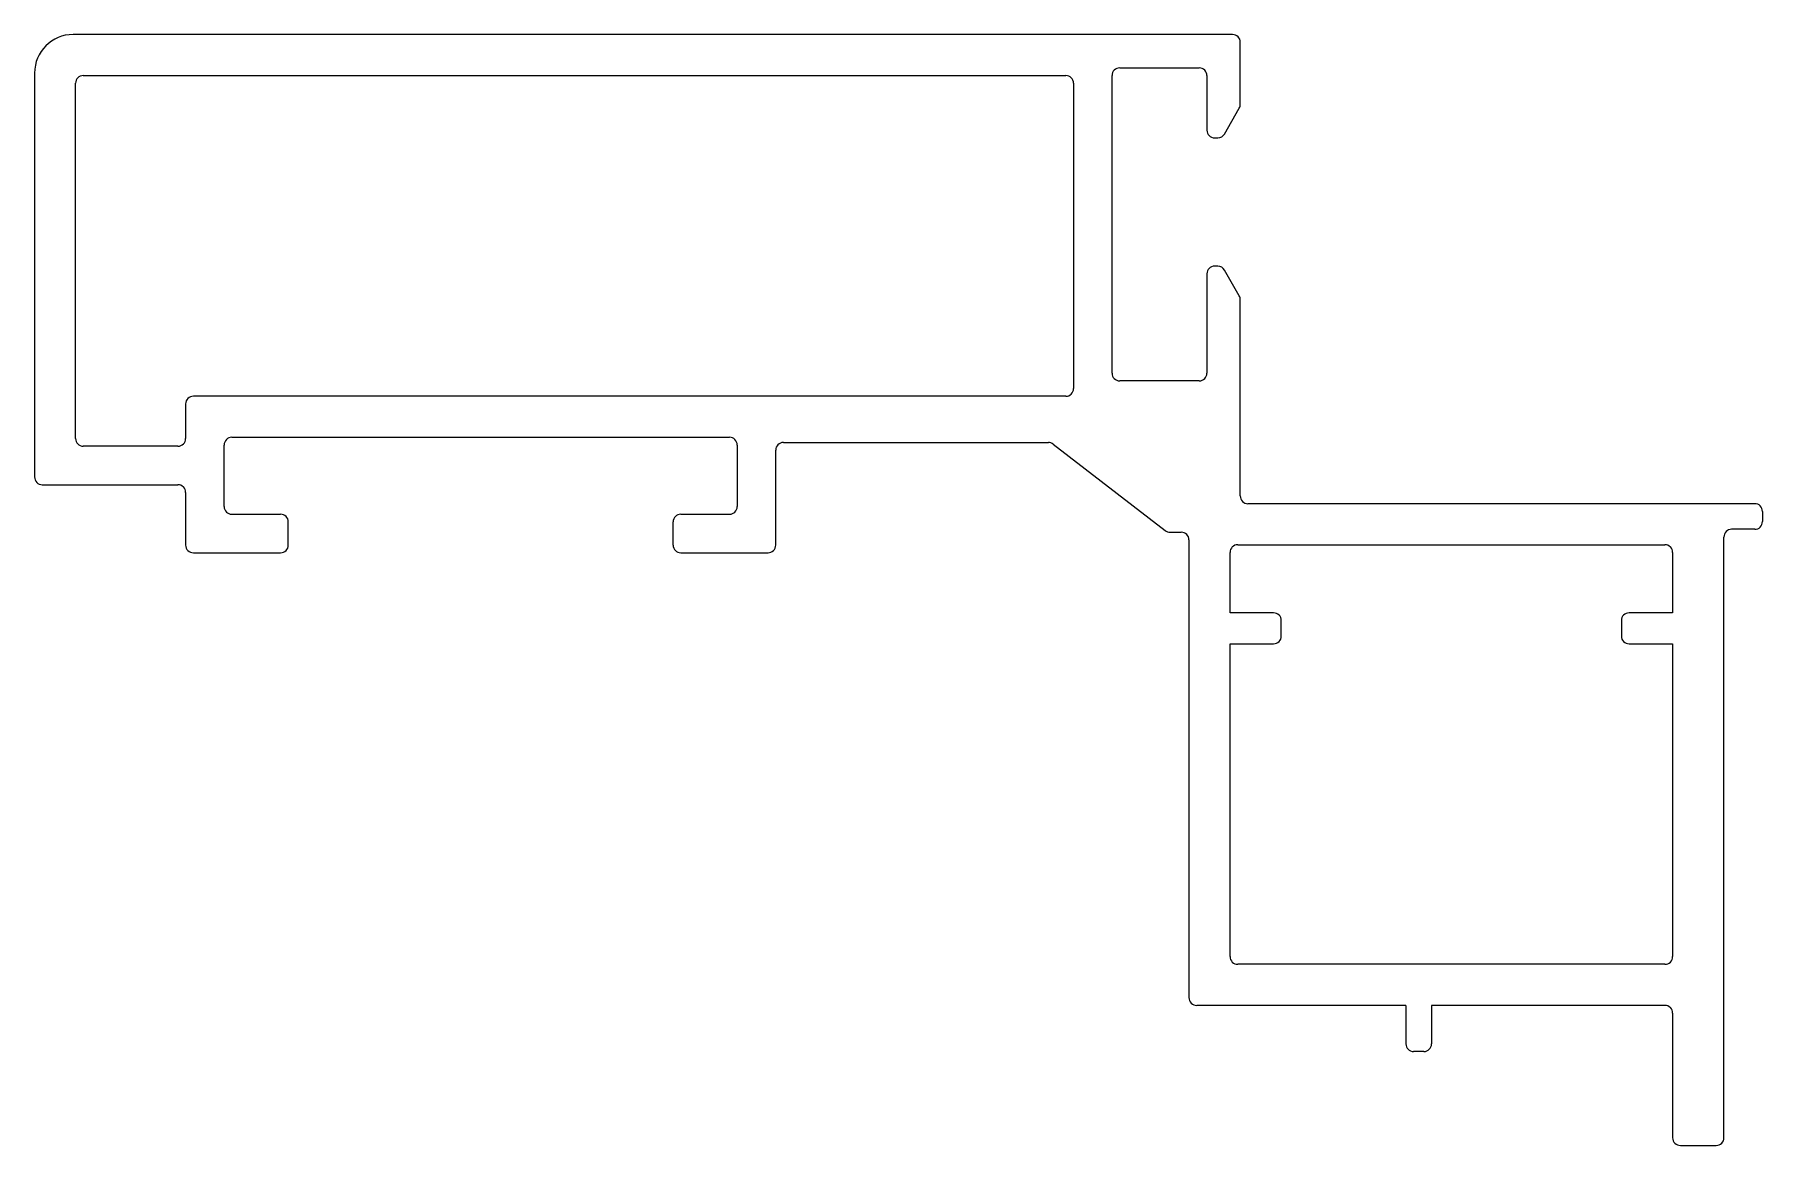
# Model space of a CAD drawing. Extents: x 2247.7 to 2315.1, y 1663 to 1706.3.
import ezdxf

# ---------------------------------------------------------------- set-up
doc = ezdxf.new("R2010")
doc.units = 0
doc.layers.get('0').update_dxf_attribs({"linetype": 'CONTINUOUS'})

msp = doc.modelspace()

# ---------------------------------------------------------------- linework, layer by layer
at = {"color": 0}
for p, q in [((2294.43, 1706.339), (2249.23, 1706.339)), ((2294.73, 1703.619), (2294.73, 1706.039)), ((2247.73, 1704.839), (2247.73, 1689.089)), ((2249.63, 1704.739), (2287.93, 1704.739)), ((2289.73, 1693.136), (2289.73, 1704.739)), ((2290.03, 1705.039), (2293.13, 1705.039)), ((2293.43, 1704.739), (2293.43, 1702.609)), ((2249.33, 1690.589), (2249.33, 1704.439)), ((2288.23, 1704.439), (2288.23, 1692.536)), ((2294.116, 1702.461), (2294.691, 1703.47)), ((2293.73, 1702.309), (2293.855, 1702.309)), ((2293.43, 1697.01), (2293.43, 1693.136)), ((2293.855, 1697.31), (2293.73, 1697.31)), ((2294.691, 1696.149), (2294.116, 1697.158)), ((2294.73, 1688.349), (2294.73, 1696)), ((2293.13, 1692.836), (2290.03, 1692.836)), ((2287.93, 1692.236), (2253.92, 1692.236)), ((2253.62, 1691.936), (2253.62, 1690.589)), ((2255.42, 1690.636), (2274.82, 1690.636)), ((2253.32, 1690.289), (2249.63, 1690.289)), ((2255.12, 1687.936), (2255.12, 1690.336)), ((2275.12, 1690.336), (2275.12, 1687.936)), ((2276.62, 1686.436), (2276.62, 1690.136)), ((2276.92, 1690.436), (2287.249, 1690.436)), ((2287.433, 1690.373), (2291.805, 1686.998)), ((2248.03, 1688.789), (2253.32, 1688.789)), ((2253.62, 1688.489), (2253.62, 1686.436)), ((2314.784, 1688.049), (2295.03, 1688.049)), ((2255.42, 1687.636), (2257.32, 1687.636)), ((2257.62, 1686.436), (2257.62, 1687.336)), ((2272.62, 1686.436), (2272.62, 1687.336)), ((2272.92, 1687.636), (2274.82, 1687.636)), ((2315.084, 1687.749), (2315.084, 1687.349)), ((2291.988, 1686.936), (2292.43, 1686.936)), ((2292.73, 1686.636), (2292.73, 1668.789)), ((2313.584, 1663.327), (2313.584, 1686.749)), ((2314.784, 1687.049), (2313.884, 1687.049)), ((2253.92, 1686.136), (2257.32, 1686.136)), ((2272.92, 1686.136), (2276.32, 1686.136)), ((2294.33, 1683.789), (2294.33, 1686.149)), ((2294.63, 1686.449), (2311.284, 1686.449)), ((2311.584, 1686.149), (2311.584, 1683.789)), ((2296.03, 1683.789), (2294.33, 1683.789)), ((2296.33, 1682.889), (2296.33, 1683.489)), ((2309.584, 1683.489), (2309.584, 1682.889)), ((2311.584, 1683.789), (2309.884, 1683.789)), ((2294.33, 1682.589), (2296.03, 1682.589)), ((2294.33, 1670.389), (2294.33, 1682.589)), ((2309.884, 1682.589), (2311.584, 1682.589)), ((2311.584, 1682.589), (2311.584, 1670.389)), ((2311.284, 1670.089), (2294.63, 1670.089)), ((2301.184, 1668.489), (2293.03, 1668.489)), ((2301.184, 1668.489), (2301.184, 1666.989)), ((2302.184, 1668.489), (2302.184, 1666.989)), ((2311.284, 1668.489), (2302.184, 1668.489)), ((2311.584, 1668.189), (2311.584, 1663.327)), ((2301.884, 1666.689), (2301.484, 1666.689)), ((2311.884, 1663.027), (2313.284, 1663.027))]:
    msp.add_line(p, q, dxfattribs=at)
for centre, radius, start, end in [((2249.23, 1704.839), 1.5, 90, 180), ((2294.43, 1706.039), 0.3, 0, 90), ((2249.63, 1704.439), 0.3, 90, 180), ((2287.93, 1704.439), 0.3, 0, 90), ((2290.03, 1704.739), 0.3, 90, 180), ((2293.13, 1704.739), 0.3, 0, 90), ((2294.43, 1703.619), 0.3, 330.35555, 0), ((2293.73, 1702.609), 0.3, 180, 270), ((2293.855, 1702.609), 0.3, 270, 330.35555), ((2293.73, 1697.01), 0.3, 90, 180), ((2293.855, 1697.01), 0.3, 29.64445, 90), ((2294.43, 1696), 0.3, 0, 29.64445), ((2290.03, 1693.136), 0.3, 180, 270), ((2293.13, 1693.136), 0.3, 270, 0), ((2253.92, 1691.936), 0.3, 90, 180), ((2287.93, 1692.536), 0.3, 270, 0), ((2249.63, 1690.589), 0.3, 180, 270), ((2253.32, 1690.589), 0.3, 270, 0), ((2255.42, 1690.336), 0.3, 90, 180), ((2274.82, 1690.336), 0.3, 0, 90), ((2276.92, 1690.136), 0.3, 90, 180), ((2287.249, 1690.136), 0.3, 52.33638, 90), ((2248.03, 1689.089), 0.3, 180, 270), ((2253.32, 1688.489), 0.3, 0, 90), ((2255.42, 1687.936), 0.3, 180, 270), ((2274.82, 1687.936), 0.3, 270, 0), ((2295.03, 1688.349), 0.3, 180, 270), ((2314.784, 1687.749), 0.3, 0, 90), ((2257.32, 1687.336), 0.3, 0, 90), ((2272.92, 1687.336), 0.3, 90, 180), ((2314.784, 1687.349), 0.3, 270, 0), ((2291.988, 1687.236), 0.3, 232.33638, 270), ((2292.43, 1686.636), 0.3, 0, 90), ((2313.884, 1686.749), 0.3, 90, 180), ((2253.92, 1686.436), 0.3, 180, 270), ((2257.32, 1686.436), 0.3, 270, 0), ((2272.92, 1686.436), 0.3, 180, 270), ((2276.32, 1686.436), 0.3, 270, 0), ((2294.63, 1686.149), 0.3, 90, 180), ((2311.284, 1686.149), 0.3, 0, 90), ((2296.03, 1683.489), 0.3, 0, 90), ((2309.884, 1683.489), 0.3, 90, 180), ((2296.03, 1682.889), 0.3, 270, 0), ((2309.884, 1682.889), 0.3, 180, 270), ((2294.63, 1670.389), 0.3, 180, 270), ((2311.284, 1670.389), 0.3, 270, 0), ((2293.03, 1668.789), 0.3, 180, 270), ((2311.284, 1668.189), 0.3, 0, 90), ((2301.484, 1666.989), 0.3, 180, 270), ((2301.884, 1666.989), 0.3, 270, 0), ((2311.884, 1663.327), 0.3, 180, 270), ((2313.284, 1663.327), 0.3, 270, 0)]:
    msp.add_arc(centre, radius, start, end, dxfattribs=at)

doc.saveas('drawing.dxf')
